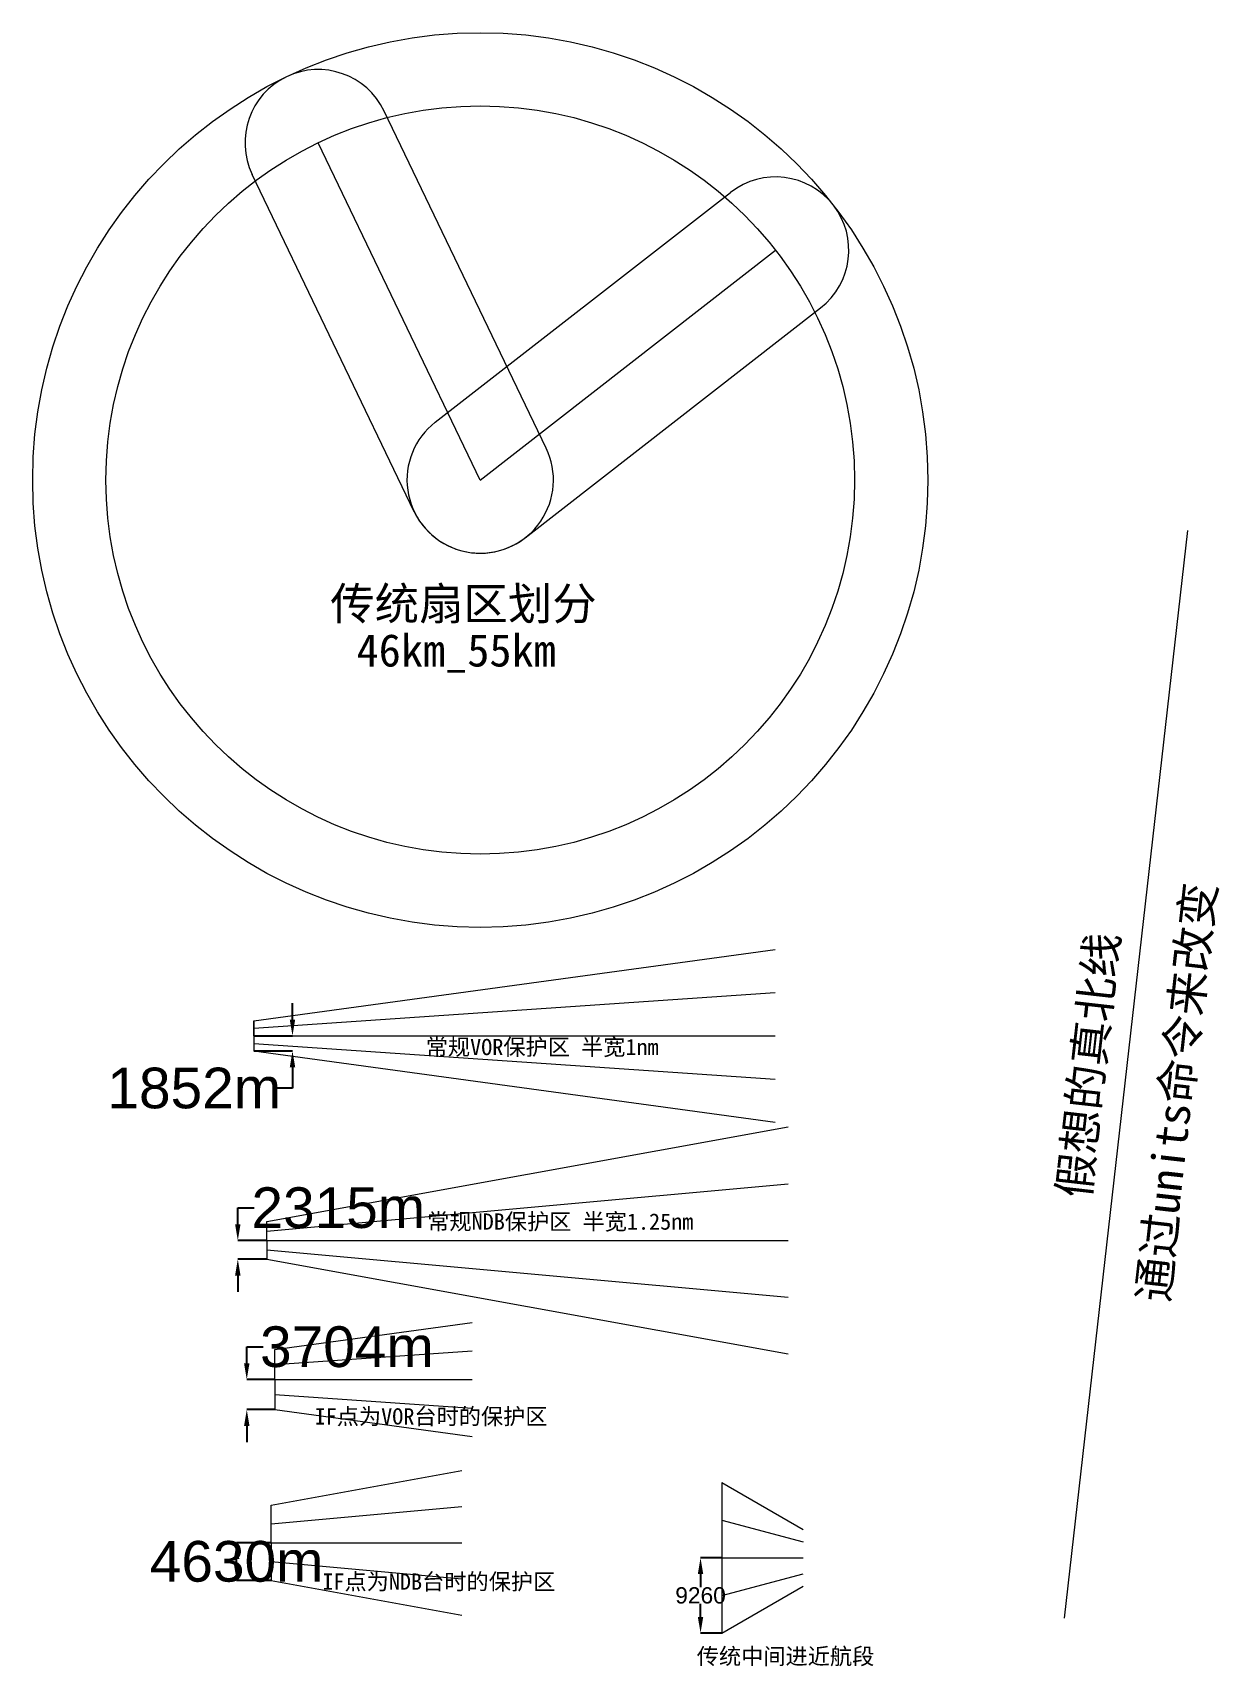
# Model space of a CAD drawing. Header units: metres. Extents: x 19099176 to 20012161, y 3456532 to 4050667.
# Drawn here: x 19272857 to 19418683, y 3803613 to 4004472 of the extents above; entities that cross this region are included whole.
import ezdxf

# ---------------------------------------------------------------- set-up
doc = ezdxf.new("R2010")
doc.units = ezdxf.units.M
doc.header["$MEASUREMENT"] = 0
doc.layers.get('0').update_dxf_attribs({"color": 250, "lineweight": 0})
doc.layers.get('Defpoints').update_dxf_attribs({"color": 6, "lineweight": 0})
doc.styles.add('Legend', font='simhei.ttf')
doc.styles.get("Standard").update_dxf_attribs({"font": 'arial.ttf'})
doc.dimstyles.get("Standard").update_dxf_attribs({"dimtxt": 0.18, "dimasz": 0.18, "dimexe": 0.18, "dimexo": 0.0625, "dimgap": 0.09, "dimtad": 0, "dimtih": 1, "dimtoh": 1, "dimdec": 4, "dimzin": 0, "dimdsep": 46, "dimtxsty": 'Standard', "dimcen": 0.09, "dimadec": 0, "dimazin": 0, "dimtfac": 1, "dimtdec": 4, "dimtofl": 0, "dimtmove": 0, "dimatfit": 3, "dimfxl": 1, "dimtolj": 1, "dimtzin": 0, "dimarcsym": 0})

# ---------------------------------------------------------------- blocks, each defined once
blk = doc.blocks.new('*U15')
for p, q in [((0, 1852), (64068, 10628)), ((0, 926), (64068, 5314)), ((0, 1852), (0, -1852)), ((0, 0), (0, 1852)), ((0, 0), (64068, 0)), ((0, -926), (64068, -5314)), ((0, -1852), (64068, -10628))]:
    blk.add_line(p, q)
blk = doc.blocks.new('*U16')
for p, q in [((0, 2315), (64068, 13958)), ((0, 1157), (64068, 6979)), ((0, 0), (0, 2315)), ((0, 0), (64068, 0)), ((0, 0), (0, -2315)), ((0, -1157), (64068, -6979)), ((0, -2315), (64068, -13958))]:
    blk.add_line(p, q)
blk = doc.blocks.new('*U22')
for p, q in [((0, 4630), (23464, 8894)), ((0, 0), (0, 4630)), ((0, 2315), (23464, 4447)), ((0, 0), (23464, 0)), ((0, 0), (0, -4630)), ((0, -2315), (23464, -4447)), ((0, -4630), (23464, -8894))]:
    blk.add_line(p, q)
blk = doc.blocks.new('*U4')
for p, q in [((8113, 3896), (-11802, 45362)), ((0, 0), (-19915, 41465)), ((-8113, -3896), (-28028, 37569)), ((-5529, 7102), (30768, 35360)), ((0, 0), (36297, 28259)), ((5529, -7102), (41826, 21157))]:
    blk.add_line(p, q)
for radius in [55000, 46000]:
    blk.add_circle((0, 0), radius)
for centre, start, end in [((-19915, 41465), 25.65427, 205.65427), ((36297, 28259), 307.90221, 127.90221), ((0, 0), 127.90221, 307.90221), ((0, 0), 205.65427, 25.65427)]:
    blk.add_arc(centre, 9000, start, end)
blk = doc.blocks.new('*D6')
at = {"color": 0, "lineweight": -2, "transparency": 16777216}
for p, q in [((19302150, 3818802), (19297917, 3818802)), ((19297917, 3816172), (19297917, 3816802)), ((19302150, 3814172), (19297917, 3814172))]:
    blk.add_line(p, q, dxfattribs=at)
at = {"color": 0, "transparency": 16777216}
for points in [[(19297584, 3816802), (19298251, 3816802), (19297917, 3818802)], [(19297584, 3816172), (19298251, 3816172), (19297917, 3814172)]]:
    blk.add_solid(points, dxfattribs=at)
at = {"layer": 'Defpoints', "color": 0, "transparency": 16777216}
for p in [(19297917, 3818802), (19302150, 3818802), (19302150, 3814172)]:
    blk.add_point(p, dxfattribs=at)
at = {"color": 0, "transparency": 16777216, "insert": (19297917, 3816487), "char_height": 5000, "attachment_point": 5}
blk.add_mtext('\\A1;4630m', dxfattribs=at)
blk = doc.blocks.new('*D7')
at = {"color": 0, "lineweight": -2, "transparency": 16777216}
for p, q in [((19299166, 3840879), (19299166, 3842879)), ((19299166, 3842879), (19301166, 3842879)), ((19302607, 3838879), (19299166, 3838879)), ((19302607, 3835175), (19299166, 3835175)), ((19299166, 3833175), (19299166, 3831175))]:
    blk.add_line(p, q, dxfattribs=at)
at = {"color": 0, "transparency": 16777216}
for points in [[(19298833, 3840879), (19299500, 3840879), (19299166, 3838879)], [(19298833, 3833175), (19299500, 3833175), (19299166, 3835175)]]:
    blk.add_solid(points, dxfattribs=at)
at = {"layer": 'Defpoints', "color": 0, "transparency": 16777216}
for p in [(19299166, 3838879), (19302607, 3838879), (19302607, 3835175)]:
    blk.add_point(p, dxfattribs=at)
at = {"color": 0, "transparency": 16777216, "insert": (19311473, 3842879), "char_height": 5000, "attachment_point": 5}
blk.add_mtext('\\A1;3704m', dxfattribs=at)
blk = doc.blocks.new('*D8')
at = {"color": 0, "lineweight": -2, "transparency": 16777216}
for p, q in [((19298064, 3857973), (19298064, 3859973)), ((19298064, 3859973), (19300064, 3859973)), ((19301639, 3855973), (19298064, 3855973)), ((19301639, 3853658), (19298064, 3853658)), ((19298064, 3851658), (19298064, 3849658))]:
    blk.add_line(p, q, dxfattribs=at)
at = {"color": 0, "transparency": 16777216}
for points in [[(19297730, 3857973), (19298397, 3857973), (19298064, 3855973)], [(19297730, 3851658), (19298397, 3851658), (19298064, 3853658)]]:
    blk.add_solid(points, dxfattribs=at)
at = {"layer": 'Defpoints', "color": 0, "transparency": 16777216}
for p in [(19298064, 3855973), (19301639, 3855973), (19301639, 3853658)]:
    blk.add_point(p, dxfattribs=at)
at = {"color": 0, "transparency": 16777216, "insert": (19310415, 3859973), "char_height": 5000, "attachment_point": 5}
blk.add_mtext('\\A1;2315m', dxfattribs=at)
blk = doc.blocks.new('*D9')
at = {"color": 0, "lineweight": -2, "transparency": 16777216}
for p, q in [((19304785, 3883130), (19304785, 3885130)), ((19300026, 3881130), (19304785, 3881130)), ((19300026, 3879278), (19304785, 3879278)), ((19304785, 3877278), (19304785, 3874686)), ((19304785, 3874686), (19302785, 3874686))]:
    blk.add_line(p, q, dxfattribs=at)
at = {"color": 0, "transparency": 16777216}
for points in [[(19304452, 3883130), (19305118, 3883130), (19304785, 3881130)], [(19304452, 3877278), (19305118, 3877278), (19304785, 3879278)]]:
    blk.add_solid(points, dxfattribs=at)
at = {"layer": 'Defpoints', "color": 0, "transparency": 16777216}
for p in [(19300026, 3881130), (19304785, 3881130), (19300026, 3879278)]:
    blk.add_point(p, dxfattribs=at)
at = {"color": 0, "transparency": 16777216, "insert": (19292711, 3874686), "char_height": 5000, "attachment_point": 5}
blk.add_mtext('\\A1;1852m', dxfattribs=at)
blk = doc.blocks.new('*U17')
for p, q in [((0, 3704), (24242, 7025)), ((0, 0), (0, 3704)), ((0, 1852), (24242, 3512)), ((0, 0), (24242, 0)), ((0, 0), (0, -3704)), ((0, -1852), (24242, -3512)), ((0, -3704), (24242, -7025))]:
    blk.add_line(p, q)
blk = doc.blocks.new('*D19')
at = {"color": 0, "lineweight": -2, "transparency": 16777216}
for p, q in [((19357552, 3816955), (19354931, 3816955)), ((19354931, 3814955), (19354931, 3813347)), ((19354932, 3809695), (19354932, 3811304)), ((19357552, 3807695), (19354932, 3807695))]:
    blk.add_line(p, q, dxfattribs=at)
at = {"color": 0, "transparency": 16777216}
for points in [[(19355265, 3814955), (19354598, 3814955), (19354931, 3816955)], [(19355265, 3809695), (19354598, 3809695), (19354932, 3807695)]]:
    blk.add_solid(points, dxfattribs=at)
at = {"layer": 'Defpoints', "color": 0, "transparency": 16777216}
for p in [(19357552, 3816955), (19354932, 3807695), (19357552, 3807695)]:
    blk.add_point(p, dxfattribs=at)
at = {"color": 0, "transparency": 16777216, "insert": (19354932, 3812325), "char_height": 2000, "attachment_point": 5}
blk.add_mtext('\\A1;9260', dxfattribs=at)
blk = doc.blocks.new('Conv_InterSegment')
for p, q in [((0, 9260), (0, -9260)), ((0, 9260), (10000, 3486)), ((0, 4630), (10000, 1951)), ((0, 0), (10000, 0)), ((0, -4630), (10000, -1951)), ((0, -9260), (10000, -3486))]:
    blk.add_line(p, q)

msp = doc.modelspace()

# ---------------------------------------------------------------- linework, layer by layer
msp.add_line((19399648.754, 3809525.179), (19414811.375, 3943275.186))

# ---------------------------------------------------------------- block references
for name, p in [('*U4', (19327856.687, 3949471.699)), ('*U15', (19300025.717, 3881129.579)), ('*U16', (19301638.828, 3855972.812)), ('*U17', (19302606.722, 3838879.047)), ('*U22', (19302149.791, 3818802.014)), ('Conv_InterSegment', (19357551.798, 3816955.439))]:
    msp.add_blockref(name, p)

# ---------------------------------------------------------------- texts
at = {"style": 'Legend'}
for s, height, rotation, p in [('传统扇区划分', 4000, 0.00225485, (19309424.374, 3932277.243)), ('46km_55km', 4000, 0.00225485, (19312654.561, 3926536.296)), ('通过units命令来改变', 4000, 83.53225485, (19412457.662, 3848258.709)), ('假想的真北线', 4000, 83.53225485, (19402704.463, 3861042.614)), ('常规VOR保护区 半宽1nm', 2000, 0.00225485, (19321158.614, 3878756.156)), ('常规NDB保护区 半宽1.25nm', 2000, 0.00225485, (19321344.882, 3857296.883)), ('IF点为VOR台时的保护区', 2000, 0.00225485, (19307504.006, 3833343.641)), ('IF点为NDB台时的保护区', 2000, 0.00225485, (19308452.133, 3813026.684)), ('传统中间进近航段', 2000, 0.00225485, (19354464.589, 3803849.894))]:
    msp.add_text(s, height=height, rotation=rotation, dxfattribs=at).set_placement(p)

# ---------------------------------------------------------------- dimensions: what is measured, and where the dimension line sits
for base, p1, p2, picture, middle in [((19304784.867, 3881129.579), (19300025.717, 3879277.579), (19300025.717, 3881129.579), '*D9', (19292711.448, 3874685.703)), ((19297917.38, 3818802.014), (19302149.791, 3814172.014), (19302149.791, 3818802.014), '*D6', (19297917.38, 3816487.014))]:
    dim = msp.add_linear_dim(base=base, p1=p1, p2=p2, angle=90, dimstyle='Standard', override={"dimtxt": 5000, "dimasz": 2000, "dimdec": 0, "dimpost": 'm'})
    dim.commit()
    dim.dimension.update_dxf_attribs({"geometry": picture, "text_midpoint": middle, "dimtype": 160})
for base, p1, p2, picture, middle in [((19298063.72, 3855972.812), (19301638.828, 3853657.812), (19301638.828, 3855972.812), '*D8', (19310415.106, 3859972.812)), ((19299166.432, 3838879.047), (19302606.722, 3835175.047), (19302606.722, 3838879.047), '*D7', (19311473.48, 3842879.047))]:
    dim = msp.add_linear_dim(base=base, p1=p1, p2=p2, angle=90, dimstyle='Standard', override={"dimtxt": 5000, "dimasz": 2000, "dimdec": 0, "dimpost": 'm'})
    dim.commit()
    dim.dimension.update_dxf_attribs({"geometry": picture, "text_midpoint": middle})
dim = msp.add_aligned_dim(p1=(19357551.798, 3816955.439), p2=(19357552.163, 3807695.439), distance=-2620.457, dimstyle='Standard', override={"dimtxt": 2000, "dimasz": 2000, "dimdec": 0})
dim.commit()
dim.dimension.update_dxf_attribs({"geometry": '*D19', "text_midpoint": (19354931.524, 3812325.336)})

doc.saveas('drawing.dxf')
